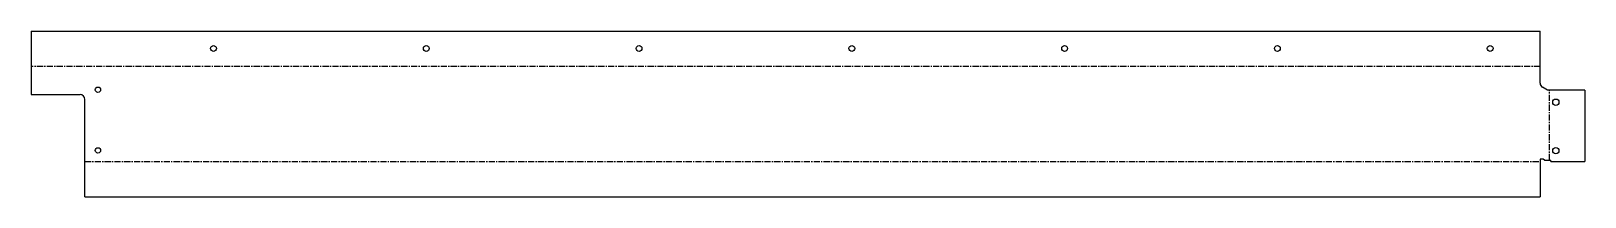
# Model space of a CAD drawing. Header units: millimetres. Extents: x -1560 to 1645, y -71 to 271.
import ezdxf

# ---------------------------------------------------------------- set-up
doc = ezdxf.new("R2010")
doc.units = ezdxf.units.MM
doc.linetypes.add('CENTERX2', pattern=[20.32, 12.7, -2.54, 2.54, -2.54])

msp = doc.modelspace()

# ---------------------------------------------------------------- linework, layer by layer
at = {"color": 7, "linetype": 'Continuous', "lineweight": 25}
for p, q in [((-1560.5, 270.9), (1552.9, 270.9)), ((-1560.5, 270.9), (-1560.5, 140)), ((1552.9, 163.7), (1552.9, 270.9)), ((-1560.5, 140), (-1459.5, 140)), ((-1449.5, -70.9), (-1449.5, 130)), ((1567.9, 149.3), (1557.9, 155.1)), ((1645.4, 149.3), (1567.9, 149.3)), ((1645.4, 149.3), (1645.4, 2.3)), ((1558.9, 6.6), (1552.9, 6.6)), ((1552.9, 6.6), (1552.9, -70.9)), ((1561.7, 5), (1558.9, 6.6)), ((1561.7, 5), (1575.4, 5)), ((1575.4, 2.3), (1575.4, 5)), ((1575.4, 2.3), (1645.4, 2.3)), ((-1449.5, -70.9), (1552.9, -70.9))]:
    msp.add_line(p, q, dxfattribs=at)
at = {"color": 7, "linetype": 'CENTERX2'}
for p, q in [((1552.9, 197.9), (-1560.5, 197.9)), ((1572.4, 5), (1572.4, 149.3)), ((-1449.5, 2.1), (1552.9, 2.1))]:
    msp.add_line(p, q, dxfattribs=at)
at = {"color": 7, "linetype": 'Continuous', "lineweight": 25}
for centre, radius in [((-1184.1, 235.1), 6), ((-745.1, 235.1), 6), ((-306.1, 235.1), 6), ((132.9, 235.1), 6), ((571.9, 235.1), 6), ((1010.9, 235.1), 6), ((1449.9, 235.1), 6), ((-1422.5, 150), 5.5), ((1585.4, 124.3), 6.5), ((-1422.5, 25), 5.5), ((1585.4, 24.3), 6.5)]:
    msp.add_circle(centre, radius, dxfattribs=at)
for centre, start, end in [((1562.9, 163.7), 180, 240), ((-1459.5, 130), 0, 90)]:
    msp.add_arc(centre, 10, start, end, dxfattribs=at)

doc.saveas('drawing.dxf')
